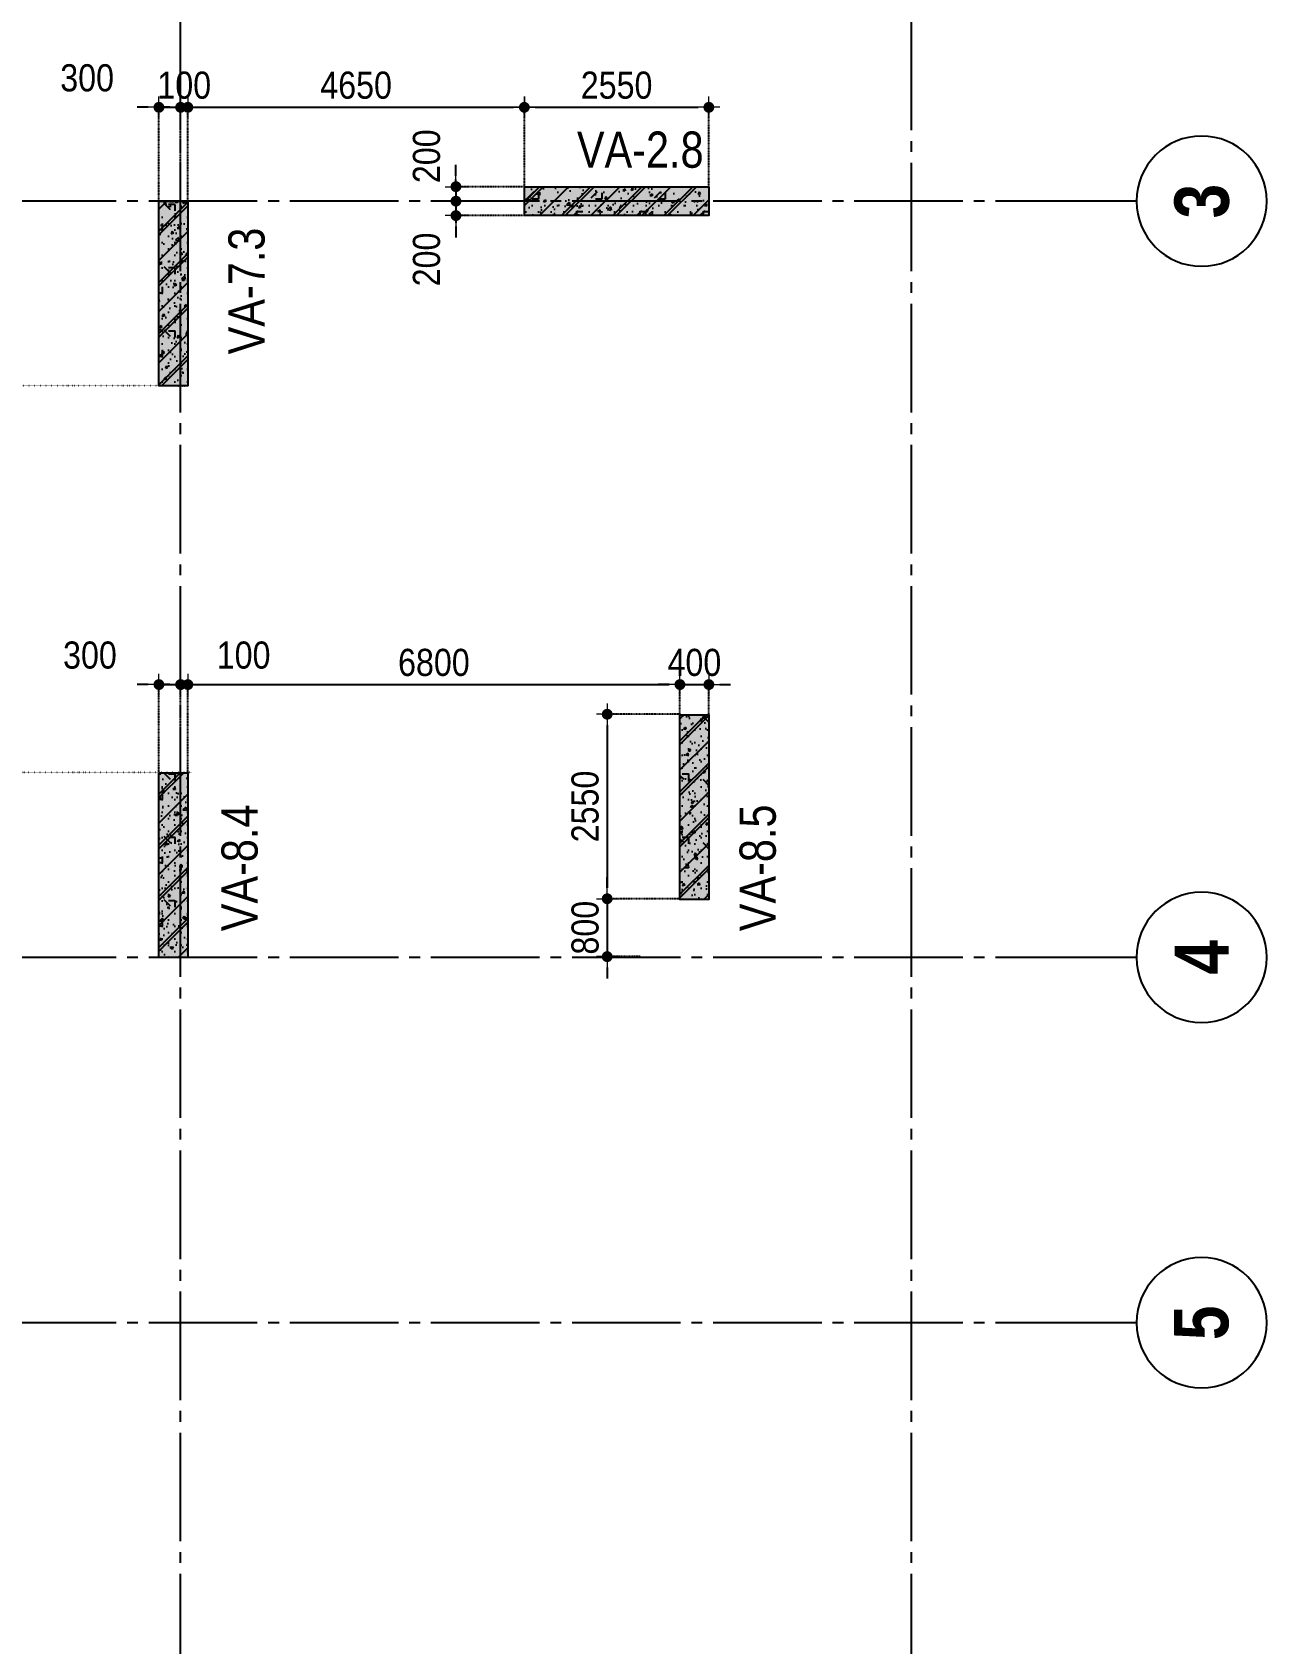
# Model space of a CAD drawing. Header units: millimetres. Extents: x -3973692 to -2843767, y 592734 to 838475.
# Drawn here: x -3305996 to -3288936, y 731085 to 753355 of the extents above; entities that cross this region are included whole.
import ezdxf
from ezdxf.enums import TextEntityAlignment as Align

# ---------------------------------------------------------------- set-up
doc = ezdxf.new("R2010")
doc.units = ezdxf.units.MM
doc.header["$MEASUREMENT"] = 0
doc.header["$PDMODE"] = 3
doc.header["$PDSIZE"] = -20
for name, pattern in [('CHG_XX_Luoi truc-Block A$0$MB_Luoi truc-150-TWA$0$Center101', [13, 10, -1, 1, -1]), ('DOT2', [0.125, 0, -0.125]), ('HIDDEN5', [2.8375, 1.25, -1.5875])]:
    doc.linetypes.add(name, pattern=pattern)
doc.layers.get('0').update_dxf_attribs({"lineweight": 9})
doc.layers.get('Defpoints').update_dxf_attribs({"color": 10, "lineweight": 0})
for name, color, linetype, lineweight in [("'S_General_Dim_1", 1, 'Continuous', 18), ('CHG_XX_Cot_Block A-T2-3$0$DBAO', 3, 'Continuous', 13), ('TEXT', 7, 'Continuous', 15)]:
    doc.layers.add(name, color=color, linetype=linetype, lineweight=lineweight)
for name, color, linetype in [('CHG_XX_Cot_Block A-T2-3$0$mb_cot tang 4-8 twa$0$Concrete Hatch', 218, 'Continuous'), ('CHG_XX_Cot_Block A-T2-3$0$mb_cot tang 4-8 twa$0$Concrete Line', 6, 'Continuous'), ('CHG_XX_Cot_Block A-T2-3$0$mb_cot tang 4-8 twa$0$Concrete Solid', 216, 'Continuous'), ('CHG_XX_Luoi truc-Block A$0$MB_Luoi truc-150-TWA$0$Grid', 34, 'Continuous'), ('CHG_XX_Luoi truc-Block A$0$MB_Luoi truc-150-TWA$0$Grid Line', 251, 'CHG_XX_Luoi truc-Block A$0$MB_Luoi truc-150-TWA$0$Center101'), ('dim', 1, 'Continuous')]:
    doc.layers.add(name, color=color, linetype=linetype)
doc.styles.add('arial', font='arial.ttf', dxfattribs={"width": 0.85})
doc.styles.add('CHG_XX_Luoi truc-Block A$0$MB_Luoi truc-150-TWA$0$Grid A-F$0$VNI-HelveCB', font='')
doc.styles.add('TTP-HelCon', font='')
doc.styles.get('CHG_XX_Luoi truc-Block A$0$MB_Luoi truc-150-TWA$0$Grid A-F$0$VNI-HelveCB').set_extended_font_data('VNI-Helve-Condense', bold=True)
doc.styles.get('TTP-HelCon').set_extended_font_data('VNI-Helve-Condense')
doc.dimstyles.new('150', dxfattribs={"dimscale": 150, "dimtxt": 2.5, "dimasz": 1, "dimexe": 0, "dimexo": 0, "dimgap": 0.75, "dimtad": 1, "dimdec": 0, "dimzin": 9, "dimdsep": 46, "dimtxsty": 'arial', "dimblk1": 'DIMDOT', "dimblk2": 'DIMDOT', "dimsah": 1, "dimcen": 2, "dimdle": 3, "dimclre": 8, "dimclrt": 2, "dimadec": 0, "dimazin": 0, "dimtfac": 1, "dimtdec": 0, "dimtix": 1, "dimtmove": 2, "dimatfit": 3, "dimldrblk": 'DIMPIJL', "dimfxl": 1, "dimtvp": 1.8, "dimtolj": 1, "dimtzin": 0, "dimarcsym": 0})

# ---------------------------------------------------------------- blocks, each defined once
blk = doc.blocks.new('*U3016')
at = {"layer": 'CHG_XX_Luoi truc-Block A$0$MB_Luoi truc-150-TWA$0$Grid Line'}
blk.add_line((0, 0), (0, 467.0000000000001), dxfattribs=at)
at = {"layer": 'CHG_XX_Luoi truc-Block A$0$MB_Luoi truc-150-TWA$0$Grid', "lineweight": -2, "style": 'CHG_XX_Luoi truc-Block A$0$MB_Luoi truc-150-TWA$0$Grid A-F$0$VNI-HelveCB'}
for tag, p in [('GRIDSUB', (0, 476.0000000000001)), ('GRID', (0, -9))]:
    blk.add_attdef(tag, text='', height=5, dxfattribs=at).set_placement(p, align=Align.MIDDLE)
blk = doc.blocks.new('*U3014')
at = {"layer": 'CHG_XX_Luoi truc-Block A$0$MB_Luoi truc-150-TWA$0$Grid', "lineweight": -2}
blk.add_line((0, -3), (0, 0), dxfattribs=at)
blk.add_circle((0, -9), 6, dxfattribs=at)
at = {"layer": 'CHG_XX_Luoi truc-Block A$0$MB_Luoi truc-150-TWA$0$Grid Line'}
blk.add_line((0, 0), (0, 404), dxfattribs=at)
at = {"layer": 'CHG_XX_Luoi truc-Block A$0$MB_Luoi truc-150-TWA$0$Grid', "lineweight": -2, "style": 'CHG_XX_Luoi truc-Block A$0$MB_Luoi truc-150-TWA$0$Grid A-F$0$VNI-HelveCB'}
for tag, p in [('GRIDSUB', (0, 413)), ('GRID', (0, -9))]:
    blk.add_attdef(tag, text='', height=5, dxfattribs=at).set_placement(p, align=Align.MIDDLE)
blk = doc.blocks.new('CHG_XX_Luoi truc-Block A')
at = {"layer": 'CHG_XX_Luoi truc-Block A$0$MB_Luoi truc-150-TWA$0$Grid', "xscale": 150, "yscale": 150, "zscale": 150}
for p in [(44550, 87440.67921933654), (54650, 87440.67921933654)]:
    blk.add_blockref('*U3016', p, dxfattribs=at)
at = {"layer": 'CHG_XX_Luoi truc-Block A$0$MB_Luoi truc-150-TWA$0$Grid'}
ref = blk.add_blockref('*U3014', (57309.50927037185, 141059.6356885452), dxfattribs=dict(at, xscale=-150, yscale=150, zscale=150, rotation=90))
ref.add_attrib('GRID', '3', dxfattribs={"lineweight": -2, "height": 750, "rotation": 90, "style": 'CHG_XX_Luoi truc-Block A$0$MB_Luoi truc-150-TWA$0$Grid A-F$0$VNI-HelveCB'}).set_placement((58659.50927037183, 141059.6356885452), align=Align.MIDDLE)
ref = blk.add_blockref('*U3014', (57309.50927037185, 130609.6356885452), dxfattribs=dict(at, xscale=-150, yscale=150, zscale=150, rotation=90))
ref.add_attrib('GRID', '4', dxfattribs={"lineweight": -2, "height": 750, "rotation": 90, "style": 'CHG_XX_Luoi truc-Block A$0$MB_Luoi truc-150-TWA$0$Grid A-F$0$VNI-HelveCB'}).set_placement((58659.50927037183, 130609.6356885452), align=Align.MIDDLE)
ref = blk.add_blockref('*U3014', (57309.50927037185, 125559.6356885452), dxfattribs=dict(at, xscale=-150, yscale=150, zscale=150, rotation=90))
ref.add_attrib('GRID', '5', dxfattribs={"lineweight": -2, "height": 750, "rotation": 90, "style": 'CHG_XX_Luoi truc-Block A$0$MB_Luoi truc-150-TWA$0$Grid A-F$0$VNI-HelveCB'}).set_placement((58659.50927037183, 125559.6356885452), align=Align.MIDDLE)
blk = doc.blocks.new('*U2991')
at = {"layer": 'CHG_XX_Cot_Block A-T2-3$0$mb_cot tang 4-8 twa$0$Concrete Hatch'}
h = blk.add_hatch(dxfattribs=at)
h.set_pattern_fill('CONCRETE', color=256, scale=50, style=0, pattern_type=2)
h.set_pattern_definition([(45, (-400, -149.9999999999999), (-176.7766952966369, 176.7766952966369), []), (45, (-400, -99.99999999999986), (-353.5533905932737, 353.5533905932738), []), (49.99999999999999, (-400, -149.9999999999999), (358.6300913003767, -31.37606749129755), [37.5, -412.5]), (355, (-400, -149.9999999999999), (-69.3756668065, 376.0960668500059), [30, -330]), (100.4514, (-370.1141600000001, -152.6146699999998), (289.2546908570108, 344.7197710304768), [31.870095, -350.5710559999999]), (46.18420000000001, (-400, -49.99999999999986), (533.6205243128222, -82.75950716450905), [56.25, -618.75]), (96.6356, (-355.5316275, -56.89665349999987), (467.3313527743517, 487.0589354502209), [47.805144, -525.8565]), (351.1842, (-400, -49.99999999999986), (467.3309725668136, 487.0593004626623), [45, -495]), (21, (-350, -74.99999999999986), (298.4535260592309, -201.3094453326694), [37.5, -412.5]), (326.0000000000001, (-350, -74.99999999999986), (121.6576659607909, 362.5750225234265), [30, -330]), (71.4514, (-325.1288835, -91.77580299999985), (420.111314290745, 161.2652483549762), [31.870095, -350.571056]), (37.50000000000001, (-400, -149.9999999999999), (6.079927658645334, 166.4469269156558), [0, -326, 0, -335, 0, -331.25]), (7.499999999999999, (-400, -149.9999999999999), (131.5347687210743, 197.2058559411801), [0, -191, 0, -318.5, 0, -126.25]), (327.5, (-511.5, -149.9999999999999), (266.9112180862045, -11.2774358671899), [0, -125, 0, -390, 0, -517.5]), (317.5, (-561.5, -149.9999999999999), (291.5930846711931, 50.05249116615882), [0, -162.5, 0, -259, 0, -367.5]), (0, (-225, 25.00000000000014), (0, 875), [87.5, -787.5]), (0, (37.5, 200.0000000000001), (0, 875), [87.5, -787.5]), (0, (-137.5, 550.0000000000001), (0, 875), [87.5, -350, 87.5, -350]), (90, (-225, 25.00000000000014), (-875, 5.35782974626967e-14), [87.5, -787.5]), (90, (-137.5, 550.0000000000001), (-875, 5.35782974626967e-14), [87.5, -787.5]), (90, (125, 200.0000000000001), (-875, 5.35782974626967e-14), [87.5, -787.5]), (90, (300, 462.5000000000001), (-875, 5.35782974626967e-14), [87.5, -787.5]), (135, (-137.5, 25.00000000000014), (-875.016357447105, 8.881784197001252e-14), [123.76, -1113.7]), (135, (-50, 550.0000000000001), (-875.016357447105, 8.881784197001252e-14), [123.76, -1113.7]), (45, (37.5, 200.0000000000001), (8.881784197001252e-14, 875.016357447105), [123.76, -247.485, 123.76, -742.455]), (0, (-575, -149.9999999999999), (87.5, 87.5), [-175, 0])])
h.paths.add_polyline_path([(-1450, 150), (-1450, -249.9999999999999), (1100, -250), (1100, 150)])
at = {"layer": 'CHG_XX_Cot_Block A-T2-3$0$mb_cot tang 4-8 twa$0$Concrete Solid'}
blk.add_hatch(color=256, dxfattribs=at).paths.add_polyline_path([(-1450, 150), (-1450, -249.9999999999999), (1100, -250), (1100, 150)])
at = {"layer": 'CHG_XX_Cot_Block A-T2-3$0$mb_cot tang 4-8 twa$0$Concrete Line'}
blk.add_lwpolyline([(-1450, 150), (-1450, -249.9999999999999), (1100, -250), (1100, 150)], close=True, dxfattribs=at)
blk = doc.blocks.new('*U2992')
at = {"layer": 'CHG_XX_Cot_Block A-T2-3$0$mb_cot tang 4-8 twa$0$Concrete Hatch'}
h = blk.add_hatch(dxfattribs=at)
h.set_pattern_fill('CONCRETE', color=256, scale=50, style=0, pattern_type=2)
h.set_pattern_definition([(45, (-400, -249.9999999999998), (-176.7766952966369, 176.7766952966369), []), (45, (-400, -199.9999999999998), (-353.5533905932737, 353.5533905932738), []), (49.99999999999999, (-400, -249.9999999999998), (358.6300913003767, -31.37606749129755), [37.5, -412.5]), (355, (-400, -249.9999999999998), (-69.3756668065, 376.0960668500059), [30, -330]), (100.4514, (-370.1141600000001, -252.6146699999998), (289.2546908570108, 344.7197710304768), [31.870095, -350.5710559999999]), (46.18420000000001, (-400, -149.9999999999998), (533.6205243128222, -82.75950716450905), [56.25, -618.75]), (96.6356, (-355.5316275, -156.8966534999998), (467.3313527743517, 487.0589354502209), [47.805144, -525.8565]), (351.1842, (-400, -149.9999999999998), (467.3309725668136, 487.0593004626623), [45, -495]), (21, (-350, -174.9999999999998), (298.4535260592309, -201.3094453326694), [37.5, -412.5]), (326.0000000000001, (-350, -174.9999999999998), (121.6576659607909, 362.5750225234265), [30, -330]), (71.4514, (-325.1288835, -191.7758029999998), (420.111314290745, 161.2652483549762), [31.870095, -350.571056]), (37.50000000000001, (-400, -249.9999999999998), (6.079927658645334, 166.4469269156558), [0, -326, 0, -335, 0, -331.25]), (7.499999999999999, (-400, -249.9999999999998), (131.5347687210743, 197.2058559411801), [0, -191, 0, -318.5, 0, -126.25]), (327.5, (-511.5, -249.9999999999998), (266.9112180862045, -11.2774358671899), [0, -125, 0, -390, 0, -517.5]), (317.5, (-561.5, -249.9999999999998), (291.5930846711931, 50.05249116615882), [0, -162.5, 0, -259, 0, -367.5]), (0, (-225, -74.99999999999983), (0, 875), [87.5, -787.5]), (0, (37.5, 100.0000000000002), (0, 875), [87.5, -787.5]), (0, (-137.5, 450.0000000000002), (0, 875), [87.5, -350, 87.5, -350]), (90, (-225, -74.99999999999983), (-875, 5.35782974626967e-14), [87.5, -787.5]), (90, (-137.5, 450.0000000000002), (-875, 5.35782974626967e-14), [87.5, -787.5]), (90, (125, 100.0000000000002), (-875, 5.35782974626967e-14), [87.5, -787.5]), (90, (300, 362.5000000000002), (-875, 5.35782974626967e-14), [87.5, -787.5]), (135, (-137.5, -74.99999999999983), (-875.016357447105, 8.881784197001252e-14), [123.76, -1113.7]), (135, (-50, 450.0000000000002), (-875.016357447105, 8.881784197001252e-14), [123.76, -1113.7]), (45, (37.5, 100.0000000000002), (8.881784197001252e-14, 875.016357447105), [123.76, -247.485, 123.76, -742.455]), (0, (-575, -249.9999999999998), (87.5, 87.5), [-175, 0])])
h.paths.add_polyline_path([(-1450, 100), (-1450, -299.9999999999998), (1100, -299.9999999999999), (1100, 100)])
at = {"layer": 'CHG_XX_Cot_Block A-T2-3$0$mb_cot tang 4-8 twa$0$Concrete Solid'}
blk.add_hatch(color=256, dxfattribs=at).paths.add_polyline_path([(-1450, 100), (-1450, -299.9999999999998), (1100, -299.9999999999999), (1100, 100)])
at = {"layer": 'CHG_XX_Cot_Block A-T2-3$0$mb_cot tang 4-8 twa$0$Concrete Line'}
blk.add_lwpolyline([(-1450, 100), (-1450, -299.9999999999998), (1100, -299.9999999999999), (1100, 100)], close=True, dxfattribs=at)
blk = doc.blocks.new('*U2980')
at = {"layer": 'CHG_XX_Cot_Block A-T2-3$0$mb_cot tang 4-8 twa$0$Concrete Hatch'}
h = blk.add_hatch(dxfattribs=at)
h.set_pattern_fill('CONCRETE', color=256, scale=50, style=0, pattern_type=2)
h.set_pattern_definition([(45, (50, -99.99999999999977), (-176.7766952966369, 176.7766952966369), []), (45, (50, -49.99999999999977), (-353.5533905932737, 353.5533905932738), []), (49.99999999999999, (50, -99.99999999999977), (358.6300913003767, -31.37606749129755), [37.5, -412.5]), (355, (50, -99.99999999999977), (-69.3756668065, 376.0960668500059), [30, -330]), (100.4514, (79.88584, -102.6146699999997), (289.2546908570108, 344.7197710304768), [31.870095, -350.571056]), (46.18420000000001, (50, 2.273736754432321e-13), (533.6205243128222, -82.75950716450905), [56.25, -618.75]), (96.6356, (94.46837249999999, -6.896653499999729), (467.3313527743517, 487.0589354502209), [47.805144, -525.8565]), (351.1842, (50, 2.273736754432321e-13), (467.3309725668136, 487.0593004626623), [45, -495]), (21, (100, -24.99999999999977), (298.4535260592309, -201.3094453326694), [37.5, -412.5]), (326.0000000000001, (100, -24.99999999999977), (121.6576659607909, 362.5750225234265), [30, -330]), (71.4514, (124.8711165, -41.77580299999977), (420.111314290745, 161.2652483549762), [31.870095, -350.571056]), (37.50000000000001, (50, -99.99999999999977), (6.079927658645334, 166.4469269156558), [0, -326, 0, -335, 0, -331.25]), (7.499999999999999, (50, -99.99999999999977), (131.5347687210743, 197.2058559411801), [0, -191, 0, -318.5, 0, -126.25]), (327.5, (-61.5, -99.99999999999977), (266.9112180862045, -11.2774358671899), [0, -125, 0, -390, 0, -517.5]), (317.5, (-111.5, -99.99999999999977), (291.5930846711931, 50.05249116615882), [0, -162.5, 0, -259, 0, -367.5]), (0, (225, 75.00000000000023), (0, 875), [87.5, -787.5]), (0, (487.5, 250.0000000000002), (0, 875), [87.5, -787.5]), (0, (312.5, 600.0000000000002), (0, 875), [87.5, -350, 87.5, -350]), (90, (225, 75.00000000000023), (-875, 5.35782974626967e-14), [87.5, -787.5]), (90, (312.5, 600.0000000000002), (-875, 5.35782974626967e-14), [87.5, -787.5]), (90, (575, 250.0000000000002), (-875, 5.35782974626967e-14), [87.5, -787.5]), (90, (750, 512.5000000000002), (-875, 5.35782974626967e-14), [87.5, -787.5]), (135, (312.5, 75.00000000000023), (-875.016357447105, 8.881784197001252e-14), [123.76, -1113.7]), (135, (400, 600.0000000000002), (-875.016357447105, 8.881784197001252e-14), [123.76, -1113.7]), (45, (487.5, 250.0000000000002), (8.881784197001252e-14, 875.016357447105), [123.76, -247.485, 123.76, -742.455]), (0, (-125, -99.99999999999977), (87.5, 87.5), [-175, 0])])
h.paths.add_polyline_path([(-150, 1250), (-150, -1300), (250, -1300), (250, 1250)])
at = {"layer": 'CHG_XX_Cot_Block A-T2-3$0$mb_cot tang 4-8 twa$0$Concrete Solid'}
blk.add_hatch(color=256, dxfattribs=at).paths.add_polyline_path([(-150, 1250), (-150, -1300), (250, -1300), (250, 1250)])
at = {"layer": 'CHG_XX_Cot_Block A-T2-3$0$mb_cot tang 4-8 twa$0$Concrete Line'}
blk.add_lwpolyline([(-150, 1250), (-150, -1300), (250, -1300), (250, 1250)], close=True, dxfattribs=at)
blk = doc.blocks.new('CHG_XX_Cot_Block A-T2-3')
at = {"layer": 'CHG_XX_Cot_Block A-T2-3$0$DBAO'}
blk.add_blockref('CHG_XX_Luoi truc-Block A', (8014952.261310224, 1085564.094002106), dxfattribs=at)
at = {"layer": 'CHG_XX_Cot_Block A-T2-3$0$mb_cot tang 4-8 twa$0$Concrete Line', "xscale": -1, "rotation": 90}
for name, p in [('*U2980', (8065502.261310224, 1226673.729690651)), ('*U2991', (8059352.261310224, 1225173.729692979)), ('*U2992', (8066502.261310224, 1218073.729690651)), ('*U2991', (8059352.261310224, 1217273.729690651))]:
    blk.add_blockref(name, p, dxfattribs=at)
blk = doc.blocks.new('a')
at = {"layer": 'TEXT', "color": 3, "style": 'TTP-HelCon'}
blk.add_text('VA-2.8', height=500, dxfattribs=at).set_placement((50026.48438562639, -10737.7414100836))
for s, p in [('VA-7.3', (45710.22609430924, -13317.10082885297)), ('VA-8.4', (45613.9725943096, -21289.12132885307)), ('VA-8.5', (52774.03809430823, -21289.12132885307))]:
    blk.add_text(s, height=500, rotation=90, dxfattribs=at).set_placement(p)
blk = doc.blocks.new('DIMDOT')
for p, q in [((1, 0), (-1, 0)), ((0, -1), (0, 1))]:
    blk.add_line(p, q)
at = {"const_width": 0.5}
blk.add_lwpolyline([(-0.25, 0, 1), (0.25, 0, 1)], format="xyb", close=True, dxfattribs=at)
blk = doc.blocks.new('*D496')
at = {"layer": "'S_General_Dim_1", "color": 0, "lineweight": -2, "transparency": 16777216}
for p, q in [((-3304395.198258067, 752317.6736616191), (-3304545.198258067, 752317.6736616191)), ((-3304245.198258067, 752317.6736616191), (-3303945.198556936, 752317.6736616191)), ((-3303795.198556936, 752317.6736616191), (-3303645.198556936, 752317.6736616191))]:
    blk.add_line(p, q, dxfattribs=at)
at = {"layer": "'S_General_Dim_1", "color": 8, "linetype": 'HIDDEN5', "lineweight": -2, "transparency": 16777216}
for p, q in [((-3304245.198258067, 751030.6471404603), (-3304245.198258067, 752317.6736616191)), ((-3303945.198556936, 751030.6471404603), (-3303945.198556936, 752317.6736616191))]:
    blk.add_line(p, q, dxfattribs=at)
at = {"layer": 'Defpoints', "color": 0, "transparency": 16777216}
for p in [(-3303945.198556936, 752317.6736616191), (-3304245.198258067, 751030.6471404603), (-3303945.198556936, 751030.6471404603)]:
    blk.add_point(p, dxfattribs=at)
at = {"layer": "'S_General_Dim_1", "color": 0, "lineweight": -2, "transparency": 16777216, "xscale": 150, "yscale": 150, "zscale": 150}
blk.add_blockref('DIMDOT', (-3304245.198258067, 752317.6736616191), dxfattribs=at)
at = {"layer": "'S_General_Dim_1", "color": 0, "lineweight": -2, "transparency": 16777216, "xscale": 150, "yscale": 150, "zscale": 150, "rotation": 180}
blk.add_blockref('DIMDOT', (-3303945.198556936, 752317.6736616191), dxfattribs=at)
at = {"layer": "'S_General_Dim_1", "color": 2, "transparency": 16777216, "insert": (-3305237.120135915, 752723.1306875399), "char_height": 375, "attachment_point": 5, "style": 'arial'}
blk.add_mtext('\\A1;300', dxfattribs=at)
blk = doc.blocks.new('DIMPIJL')
at = {"linetype": 'ByBlock'}
blk.add_solid([(-2.5, 0.4166666666666686), (-2.5, -0.4166666666666686), (0, 0)], dxfattribs=at)
blk = doc.blocks.new('*D497')
at = {"layer": "'S_General_Dim_1", "color": 0, "lineweight": -2, "transparency": 16777216}
for p, q in [((-3304095.198556936, 752317.6736616191), (-3304245.198556936, 752317.6736616191)), ((-3303945.198556936, 752317.6736616191), (-3303845.198258067, 752317.6736616191)), ((-3303695.198258067, 752317.6736616191), (-3303545.198258067, 752317.6736616191))]:
    blk.add_line(p, q, dxfattribs=at)
at = {"layer": "'S_General_Dim_1", "color": 8, "linetype": 'HIDDEN5', "lineweight": -2, "transparency": 16777216}
for p, q in [((-3303945.198556936, 751030.6471404603), (-3303945.198556936, 752317.6736616191)), ((-3303845.198258067, 751030.6471404603), (-3303845.198258067, 752317.6736616191))]:
    blk.add_line(p, q, dxfattribs=at)
at = {"layer": 'Defpoints', "color": 0, "transparency": 16777216}
for p in [(-3303845.198258067, 752317.6736616191), (-3303945.198556936, 751030.6471404603), (-3303845.198258067, 751030.6471404603)]:
    blk.add_point(p, dxfattribs=at)
at = {"layer": "'S_General_Dim_1", "color": 0, "lineweight": -2, "transparency": 16777216, "xscale": 150, "yscale": 150, "zscale": 150}
blk.add_blockref('DIMDOT', (-3303945.198556936, 752317.6736616191), dxfattribs=at)
at = {"layer": "'S_General_Dim_1", "color": 0, "lineweight": -2, "transparency": 16777216, "xscale": 150, "yscale": 150, "zscale": 150, "rotation": 180}
blk.add_blockref('DIMDOT', (-3303845.198258067, 752317.6736616191), dxfattribs=at)
at = {"layer": "'S_General_Dim_1", "color": 2, "transparency": 16777216, "insert": (-3303895.198407502, 752621.6385320147), "char_height": 375, "attachment_point": 5, "style": 'arial'}
blk.add_mtext('\\A1;100', dxfattribs=at)
blk = doc.blocks.new('*D483')
at = {"layer": "'S_General_Dim_1", "color": 8, "linetype": 'HIDDEN5', "lineweight": -2, "transparency": 16777216}
for p, q in [((-3303845.198258067, 751030.6471404603), (-3303845.198258067, 752317.6736616191)), ((-3299195.353677894, 751230.6471470781), (-3299195.353677894, 752317.6736616191))]:
    blk.add_line(p, q, dxfattribs=at)
at = {"layer": "'S_General_Dim_1", "color": 0, "lineweight": -2, "transparency": 16777216}
blk.add_line((-3303695.198258067, 752317.6736616191), (-3299345.353677894, 752317.6736616191), dxfattribs=at)
at = {"layer": 'Defpoints', "color": 0, "transparency": 16777216}
for p in [(-3299195.353677894, 752317.6736616191), (-3299195.353677894, 751230.6471470781), (-3303845.198258067, 751030.6471404603)]:
    blk.add_point(p, dxfattribs=at)
at = {"layer": "'S_General_Dim_1", "color": 0, "lineweight": -2, "transparency": 16777216, "xscale": 150, "yscale": 150, "zscale": 150, "rotation": 180}
blk.add_blockref('DIMDOT', (-3303845.198258067, 752317.6736616191), dxfattribs=at)
at = {"layer": "'S_General_Dim_1", "color": 0, "lineweight": -2, "transparency": 16777216, "xscale": 150, "yscale": 150, "zscale": 150}
blk.add_blockref('DIMDOT', (-3299195.353677894, 752317.6736616191), dxfattribs=at)
at = {"layer": "'S_General_Dim_1", "color": 2, "transparency": 16777216, "insert": (-3301520.275967981, 752621.6385320147), "char_height": 375, "attachment_point": 5, "style": 'arial'}
blk.add_mtext('\\A1;4650', dxfattribs=at)
blk = doc.blocks.new('*D484')
at = {"layer": "'S_General_Dim_1", "color": 8, "linetype": 'HIDDEN5', "lineweight": -2, "transparency": 16777216}
for p, q in [((-3299195.353677894, 751230.6471470781), (-3299195.353677894, 752317.6736616191)), ((-3296645.353677894, 751230.6471470781), (-3296645.353677894, 752317.6736616191))]:
    blk.add_line(p, q, dxfattribs=at)
at = {"layer": "'S_General_Dim_1", "color": 0, "lineweight": -2, "transparency": 16777216}
blk.add_line((-3299045.353677894, 752317.6736616191), (-3296795.353677894, 752317.6736616191), dxfattribs=at)
at = {"layer": 'Defpoints', "color": 0, "transparency": 16777216}
for p in [(-3296645.353677894, 752317.6736616191), (-3299195.353677894, 751230.6471470781), (-3296645.353677894, 751230.6471470781)]:
    blk.add_point(p, dxfattribs=at)
at = {"layer": "'S_General_Dim_1", "color": 0, "lineweight": -2, "transparency": 16777216, "xscale": 150, "yscale": 150, "zscale": 150, "rotation": 180}
blk.add_blockref('DIMDOT', (-3299195.353677894, 752317.6736616191), dxfattribs=at)
at = {"layer": "'S_General_Dim_1", "color": 0, "lineweight": -2, "transparency": 16777216, "xscale": 150, "yscale": 150, "zscale": 150}
blk.add_blockref('DIMDOT', (-3296645.353677894, 752317.6736616191), dxfattribs=at)
at = {"layer": "'S_General_Dim_1", "color": 2, "transparency": 16777216, "insert": (-3297920.353677894, 752621.6385320147), "char_height": 375, "attachment_point": 5, "style": 'arial'}
blk.add_mtext('\\A1;2550', dxfattribs=at)
blk = doc.blocks.new('*D498')
at = {"layer": "'S_General_Dim_1", "color": 0, "lineweight": -2, "transparency": 16777216}
for p, q in [((-3304395.198258067, 744340.5080203181), (-3304545.198258067, 744340.5080203181)), ((-3304245.198258067, 744340.5080203181), (-3303945.198556936, 744340.5080203181)), ((-3303795.198556936, 744340.5080203181), (-3303645.198556936, 744340.5080203181))]:
    blk.add_line(p, q, dxfattribs=at)
at = {"layer": "'S_General_Dim_1", "color": 8, "linetype": 'HIDDEN5', "lineweight": -2, "transparency": 16777216}
for p, q in [((-3304245.198258067, 743130.7977655409), (-3304245.198258067, 744340.5080203181)), ((-3303945.198556936, 743130.8022249915), (-3303945.198556936, 744340.5080203181))]:
    blk.add_line(p, q, dxfattribs=at)
at = {"layer": 'Defpoints', "color": 0, "transparency": 16777216}
for p in [(-3303945.198556936, 744340.5080203181), (-3304245.198258067, 743130.7977655409), (-3303945.198556936, 743130.8022249915)]:
    blk.add_point(p, dxfattribs=at)
at = {"layer": "'S_General_Dim_1", "color": 0, "lineweight": -2, "transparency": 16777216, "xscale": 150, "yscale": 150, "zscale": 150}
blk.add_blockref('DIMDOT', (-3304245.198258067, 744340.5080203181), dxfattribs=at)
at = {"layer": "'S_General_Dim_1", "color": 0, "lineweight": -2, "transparency": 16777216, "xscale": 150, "yscale": 150, "zscale": 150, "rotation": 180}
blk.add_blockref('DIMDOT', (-3303945.198556936, 744340.5080203181), dxfattribs=at)
at = {"layer": "'S_General_Dim_1", "color": 2, "transparency": 16777216, "insert": (-3305198.318684416, 744745.965046239), "char_height": 375, "attachment_point": 5, "style": 'arial'}
blk.add_mtext('\\A1;300', dxfattribs=at)
blk = doc.blocks.new('*D499')
at = {"layer": "'S_General_Dim_1", "color": 0, "lineweight": -2, "transparency": 16777216}
for p, q in [((-3304095.198556936, 744340.5080203181), (-3304245.198556936, 744340.5080203181)), ((-3303945.198556936, 744340.5080203181), (-3303845.198258067, 744340.5080203181)), ((-3303695.198258067, 744340.5080203181), (-3303545.198258067, 744340.5080203181))]:
    blk.add_line(p, q, dxfattribs=at)
at = {"layer": "'S_General_Dim_1", "color": 8, "linetype": 'HIDDEN5', "lineweight": -2, "transparency": 16777216}
for p, q in [((-3303945.198556936, 743130.8022249915), (-3303945.198556936, 744340.5080203181)), ((-3303845.198258067, 743130.8022249915), (-3303845.198258067, 744340.5080203181))]:
    blk.add_line(p, q, dxfattribs=at)
at = {"layer": 'Defpoints', "color": 0, "transparency": 16777216}
for p in [(-3303845.198258067, 744340.5080203181), (-3303945.198556936, 743130.8022249915), (-3303845.198258067, 743130.8022249915)]:
    blk.add_point(p, dxfattribs=at)
at = {"layer": "'S_General_Dim_1", "color": 0, "lineweight": -2, "transparency": 16777216, "xscale": 150, "yscale": 150, "zscale": 150}
blk.add_blockref('DIMDOT', (-3303945.198556936, 744340.5080203181), dxfattribs=at)
at = {"layer": "'S_General_Dim_1", "color": 0, "lineweight": -2, "transparency": 16777216, "xscale": 150, "yscale": 150, "zscale": 150, "rotation": 180}
blk.add_blockref('DIMDOT', (-3303845.198258067, 744340.5080203181), dxfattribs=at)
at = {"layer": "'S_General_Dim_1", "color": 2, "transparency": 16777216, "insert": (-3303074.773544565, 744745.794514179), "char_height": 375, "attachment_point": 5, "style": 'arial'}
blk.add_mtext('\\A1;100', dxfattribs=at)
blk = doc.blocks.new('*D500')
at = {"layer": "'S_General_Dim_1", "color": 8, "linetype": 'HIDDEN5', "lineweight": -2, "transparency": 16777216}
for p, q in [((-3297045.198556938, 743930.647132883), (-3298050.308384523, 743930.647132883)), ((-3297045.198556938, 741380.647132883), (-3298050.308384523, 741380.647132883))]:
    blk.add_line(p, q, dxfattribs=at)
at = {"layer": "'S_General_Dim_1", "color": 0, "lineweight": -2, "transparency": 16777216}
blk.add_line((-3298050.308384523, 743780.647132883), (-3298050.308384523, 741530.647132883), dxfattribs=at)
at = {"layer": 'Defpoints', "color": 0, "transparency": 16777216}
for p in [(-3297045.198556938, 743930.647132883), (-3298050.308384523, 741380.647132883), (-3297045.198556938, 741380.647132883)]:
    blk.add_point(p, dxfattribs=at)
at = {"layer": "'S_General_Dim_1", "color": 0, "lineweight": -2, "transparency": 16777216, "xscale": 150, "yscale": 150, "zscale": 150}
for p, rotation in [((-3298050.308384523, 743930.647132883), 90), ((-3298050.308384523, 741380.647132883), 270)]:
    blk.add_blockref('DIMDOT', p, dxfattribs=dict(at, rotation=rotation))
at = {"layer": "'S_General_Dim_1", "color": 2, "transparency": 16777216, "insert": (-3298354.273254918, 742655.6471328838), "char_height": 375, "attachment_point": 5, "rotation": 90, "style": 'arial'}
blk.add_mtext('\\A1;2550', dxfattribs=at)
blk = doc.blocks.new('*D501')
at = {"layer": "'S_General_Dim_1", "color": 0, "lineweight": -2, "transparency": 16777216}
for p, q in [((-3298050.308384525, 741530.647132883), (-3298050.308384525, 741680.647132883)), ((-3298050.308384525, 741380.647132883), (-3298050.308384525, 740580.6471381315)), ((-3298050.308384525, 740430.6471381315), (-3298050.308384525, 740280.6471381315))]:
    blk.add_line(p, q, dxfattribs=at)
at = {"layer": "'S_General_Dim_1", "color": 8, "linetype": 'HIDDEN5', "lineweight": -2, "transparency": 16777216}
for p, q in [((-3297045.198556938, 741380.647132883), (-3298050.308384525, 741380.647132883)), ((-3297595.865425665, 740580.6471381315), (-3298050.308384525, 740580.6471381315))]:
    blk.add_line(p, q, dxfattribs=at)
at = {"layer": 'Defpoints', "color": 0, "transparency": 16777216}
for p in [(-3297045.198556938, 741380.647132883), (-3298050.308384525, 740580.6471381315), (-3297595.865425665, 740580.6471381315)]:
    blk.add_point(p, dxfattribs=at)
at = {"layer": "'S_General_Dim_1", "color": 0, "lineweight": -2, "transparency": 16777216, "xscale": 150, "yscale": 150, "zscale": 150}
for p, rotation in [((-3298050.308384525, 741380.647132883), 270), ((-3298050.308384525, 740580.6471381315), 90)]:
    blk.add_blockref('DIMDOT', p, dxfattribs=dict(at, rotation=rotation))
at = {"layer": "'S_General_Dim_1", "color": 2, "transparency": 16777216, "insert": (-3298354.27325492, 740980.647135508), "char_height": 375, "attachment_point": 5, "rotation": 90, "style": 'arial'}
blk.add_mtext('\\A1;800', dxfattribs=at)
blk = doc.blocks.new('*D502')
at = {"layer": "'S_General_Dim_1", "color": 8, "linetype": 'HIDDEN5', "lineweight": -2, "transparency": 16777216}
for p, q in [((-3303845.198258067, 743130.8022249915), (-3303845.198258067, 744340.5080203181)), ((-3297045.198556936, 743930.647132883), (-3297045.198556936, 744340.5080203181))]:
    blk.add_line(p, q, dxfattribs=at)
at = {"layer": "'S_General_Dim_1", "color": 0, "lineweight": -2, "transparency": 16777216}
blk.add_line((-3303695.198258067, 744340.5080203181), (-3297195.198556936, 744340.5080203181), dxfattribs=at)
at = {"layer": 'Defpoints', "color": 0, "transparency": 16777216}
for p in [(-3297045.198556936, 744340.5080203181), (-3297045.198556936, 743930.647132883), (-3303845.198258067, 743130.8022249915)]:
    blk.add_point(p, dxfattribs=at)
at = {"layer": "'S_General_Dim_1", "color": 0, "lineweight": -2, "transparency": 16777216, "xscale": 150, "yscale": 150, "zscale": 150, "rotation": 180}
blk.add_blockref('DIMDOT', (-3303845.198258067, 744340.5080203181), dxfattribs=at)
at = {"layer": "'S_General_Dim_1", "color": 0, "lineweight": -2, "transparency": 16777216, "xscale": 150, "yscale": 150, "zscale": 150}
blk.add_blockref('DIMDOT', (-3297045.198556936, 744340.5080203181), dxfattribs=at)
at = {"layer": "'S_General_Dim_1", "color": 2, "transparency": 16777216, "insert": (-3300445.198407502, 744644.4728907137), "char_height": 375, "attachment_point": 5, "style": 'arial'}
blk.add_mtext('\\A1;6800', dxfattribs=at)
blk = doc.blocks.new('*D503')
at = {"layer": "'S_General_Dim_1", "color": 0, "lineweight": -2, "transparency": 16777216}
for p, q in [((-3297195.198556936, 744340.5080203181), (-3297345.198556936, 744340.5080203181)), ((-3297045.198556936, 744340.5080203181), (-3296645.198556936, 744340.5080203181)), ((-3296495.198556936, 744340.5080203181), (-3296345.198556936, 744340.5080203181))]:
    blk.add_line(p, q, dxfattribs=at)
at = {"layer": "'S_General_Dim_1", "color": 8, "linetype": 'HIDDEN5', "lineweight": -2, "transparency": 16777216}
for p, q in [((-3297045.198556936, 743930.647132883), (-3297045.198556936, 744340.5080203181)), ((-3296645.198556936, 743930.6471328827), (-3296645.198556936, 744340.5080203181))]:
    blk.add_line(p, q, dxfattribs=at)
at = {"layer": 'Defpoints', "color": 0, "transparency": 16777216}
for p in [(-3296645.198556936, 744340.5080203181), (-3297045.198556936, 743930.647132883), (-3296645.198556936, 743930.6471328827)]:
    blk.add_point(p, dxfattribs=at)
at = {"layer": "'S_General_Dim_1", "color": 0, "lineweight": -2, "transparency": 16777216, "xscale": 150, "yscale": 150, "zscale": 150}
blk.add_blockref('DIMDOT', (-3297045.198556936, 744340.5080203181), dxfattribs=at)
at = {"layer": "'S_General_Dim_1", "color": 0, "lineweight": -2, "transparency": 16777216, "xscale": 150, "yscale": 150, "zscale": 150, "rotation": 180}
blk.add_blockref('DIMDOT', (-3296645.198556936, 744340.5080203181), dxfattribs=at)
at = {"layer": "'S_General_Dim_1", "color": 2, "transparency": 16777216, "insert": (-3296845.198556936, 744644.4728907137), "char_height": 375, "attachment_point": 5, "style": 'arial'}
blk.add_mtext('\\A1;400', dxfattribs=at)
blk = doc.blocks.new('*D639')
at = {"layer": "'S_General_Dim_1", "color": 0, "lineweight": -2, "transparency": 16777216}
for p, q in [((-3300140.499005083, 751371.0114495864), (-3300140.499005083, 751521.0114495864)), ((-3300140.499005083, 751221.0114495864), (-3300140.499005083, 751020.6471381227)), ((-3300140.499005083, 750870.6471381227), (-3300140.499005083, 750720.6471381227))]:
    blk.add_line(p, q, dxfattribs=at)
at = {"layer": "'S_General_Dim_1", "color": 8, "linetype": 'HIDDEN5', "lineweight": -2, "transparency": 16777216}
for p, q in [((-3299195.198556938, 751221.0114495864), (-3300140.499005083, 751221.0114495864)), ((-3299195.198556938, 751020.6471381227), (-3300140.499005083, 751020.6471381227))]:
    blk.add_line(p, q, dxfattribs=at)
at = {"layer": 'Defpoints', "color": 0, "transparency": 16777216}
for p in [(-3299195.198556938, 751221.0114495864), (-3300140.499005083, 751020.6471381227), (-3299195.198556938, 751020.6471381227)]:
    blk.add_point(p, dxfattribs=at)
at = {"layer": "'S_General_Dim_1", "color": 0, "lineweight": -2, "transparency": 16777216, "xscale": 150, "yscale": 150, "zscale": 150}
for p, rotation in [((-3300140.499005083, 751221.0114495864), 270), ((-3300140.499005083, 751020.6471381227), 90)]:
    blk.add_blockref('DIMDOT', p, dxfattribs=dict(at, rotation=rotation))
at = {"layer": "'S_General_Dim_1", "color": 2, "transparency": 16777216, "insert": (-3300545.785498932, 751641.621431947), "char_height": 375, "attachment_point": 5, "rotation": 90, "style": 'arial'}
blk.add_mtext('\\A1;200', dxfattribs=at)
blk = doc.blocks.new('*D640')
at = {"layer": "'S_General_Dim_1", "color": 0, "lineweight": -2, "transparency": 16777216}
for p, q in [((-3300140.499005082, 751170.6471381227), (-3300140.499005082, 751320.6471381227)), ((-3300140.499005082, 751020.6471381227), (-3300140.499005082, 750821.0114495864)), ((-3300140.499005082, 750671.0114495864), (-3300140.499005082, 750521.0114495864))]:
    blk.add_line(p, q, dxfattribs=at)
at = {"layer": "'S_General_Dim_1", "color": 8, "linetype": 'HIDDEN5', "lineweight": -2, "transparency": 16777216}
for p, q in [((-3299195.198556938, 751020.6471381227), (-3300140.499005082, 751020.6471381227)), ((-3299195.198556938, 750821.0114495864), (-3300140.499005082, 750821.0114495864))]:
    blk.add_line(p, q, dxfattribs=at)
at = {"layer": 'Defpoints', "color": 0, "transparency": 16777216}
for p in [(-3299195.198556938, 751020.6471381227), (-3300140.499005082, 750821.0114495864), (-3299195.198556938, 750821.0114495864)]:
    blk.add_point(p, dxfattribs=at)
at = {"layer": "'S_General_Dim_1", "color": 0, "lineweight": -2, "transparency": 16777216, "xscale": 150, "yscale": 150, "zscale": 150}
for p, rotation in [((-3300140.499005082, 751020.6471381227), 270), ((-3300140.499005082, 750821.0114495864), 90)]:
    blk.add_blockref('DIMDOT', p, dxfattribs=dict(at, rotation=rotation))
at = {"layer": "'S_General_Dim_1", "color": 2, "transparency": 16777216, "insert": (-3300545.785498933, 750214.9807792173), "char_height": 375, "attachment_point": 5, "rotation": 90, "style": 'arial'}
blk.add_mtext('\\A1;200', dxfattribs=at)

msp = doc.modelspace()

# ---------------------------------------------------------------- linework, layer by layer
at = {"layer": 'dim', "linetype": 'DOT2', "ltscale": 10}
for p, q in [((-3321560.096309186, 748485.4211757303), (-3303845.198556936, 748471.0114519149)), ((-3319445.198556936, 743130.6471352082), (-3303795.198258067, 743130.8022249915))]:
    msp.add_line(p, q, dxfattribs=at)

# ---------------------------------------------------------------- block references
at = {"layer": "'S_General_Dim_1"}
msp.add_blockref('CHG_XX_Cot_Block A-T2-3', (-11363447.45986716, -475602.7182410646), dxfattribs=at)
at = {"layer": 'TEXT'}
msp.add_blockref('a', (-3348495.198556936, 762221.0114495861), dxfattribs=at)

# ---------------------------------------------------------------- dimensions: what is measured, and where the dimension line sits
at = {"layer": "'S_General_Dim_1"}
for base, p1, p2, picture, middle in [((-3303945.198556936, 752317.6736616191), (-3304245.198258067, 751030.6471404603), (-3303945.198556936, 751030.6471404603), '*D496', (-3305237.120135915, 752723.1306875399)), ((-3303945.198556936, 744340.5080203181), (-3304245.198258067, 743130.7977655409), (-3303945.198556936, 743130.8022249915), '*D498', (-3305198.318684416, 744745.965046239)), ((-3303845.198258067, 744340.5080203181), (-3303945.198556936, 743130.8022249915), (-3303845.198258067, 743130.8022249915), '*D499', (-3303074.773544565, 744745.794514179))]:
    dim = msp.add_linear_dim(base=base, p1=p1, p2=p2, dimstyle='150', dxfattribs=at)
    dim.commit()
    dim.dimension.update_dxf_attribs({"geometry": picture, "text_midpoint": middle, "dimtype": 160})
for base, p1, p2, picture, middle in [((-3303845.198258067, 752317.6736616191), (-3303945.198556936, 751030.6471404603), (-3303845.198258067, 751030.6471404603), '*D497', (-3303895.198407502, 752621.6385320147)), ((-3299195.353677894, 752317.6736616191), (-3303845.198258067, 751030.6471404603), (-3299195.353677894, 751230.6471470781), '*D483', (-3301520.275967981, 752621.6385320147)), ((-3296645.353677894, 752317.6736616191), (-3299195.353677894, 751230.6471470781), (-3296645.353677894, 751230.6471470781), '*D484', (-3297920.353677894, 752621.6385320147)), ((-3297045.198556936, 744340.5080203181), (-3303845.198258067, 743130.8022249915), (-3297045.198556936, 743930.647132883), '*D502', (-3300445.198407502, 744644.4728907137)), ((-3296645.198556936, 744340.5080203181), (-3297045.198556936, 743930.647132883), (-3296645.198556936, 743930.6471328827), '*D503', (-3296845.198556936, 744644.4728907137))]:
    dim = msp.add_linear_dim(base=base, p1=p1, p2=p2, dimstyle='150', dxfattribs=at)
    dim.commit()
    dim.dimension.update_dxf_attribs({"geometry": picture, "text_midpoint": middle})
for base, p1, p2, picture, middle in [((-3300140.499005083, 751020.6471381227), (-3299195.198556936, 751221.0114495861), (-3299195.198556936, 751020.6471381225), '*D639', (-3300545.785498932, 751641.621431947)), ((-3300140.499005082, 750821.0114495864), (-3299195.198556936, 751020.6471381225), (-3299195.198556936, 750821.0114495861), '*D640', (-3300545.785498933, 750214.9807792173))]:
    dim = msp.add_linear_dim(base=base, p1=p1, p2=p2, angle=90, dimstyle='150', dxfattribs=at)
    dim.commit()
    dim.dimension.update_dxf_attribs({"geometry": picture, "text_midpoint": middle, "dimtype": 160})
for base, p1, p2, picture, middle in [((-3298050.308384523, 741380.647132883), (-3297045.198556936, 743930.6471328827), (-3297045.198556936, 741380.6471328827), '*D500', (-3298354.273254918, 742655.6471328838)), ((-3298050.308384525, 740580.6471381315), (-3297045.198556936, 741380.6471328827), (-3297595.865425663, 740580.6471381313), '*D501', (-3298354.27325492, 740980.647135508))]:
    dim = msp.add_linear_dim(base=base, p1=p1, p2=p2, angle=90, dimstyle='150', dxfattribs=at)
    dim.commit()
    dim.dimension.update_dxf_attribs({"geometry": picture, "text_midpoint": middle})

doc.saveas('drawing.dxf')
